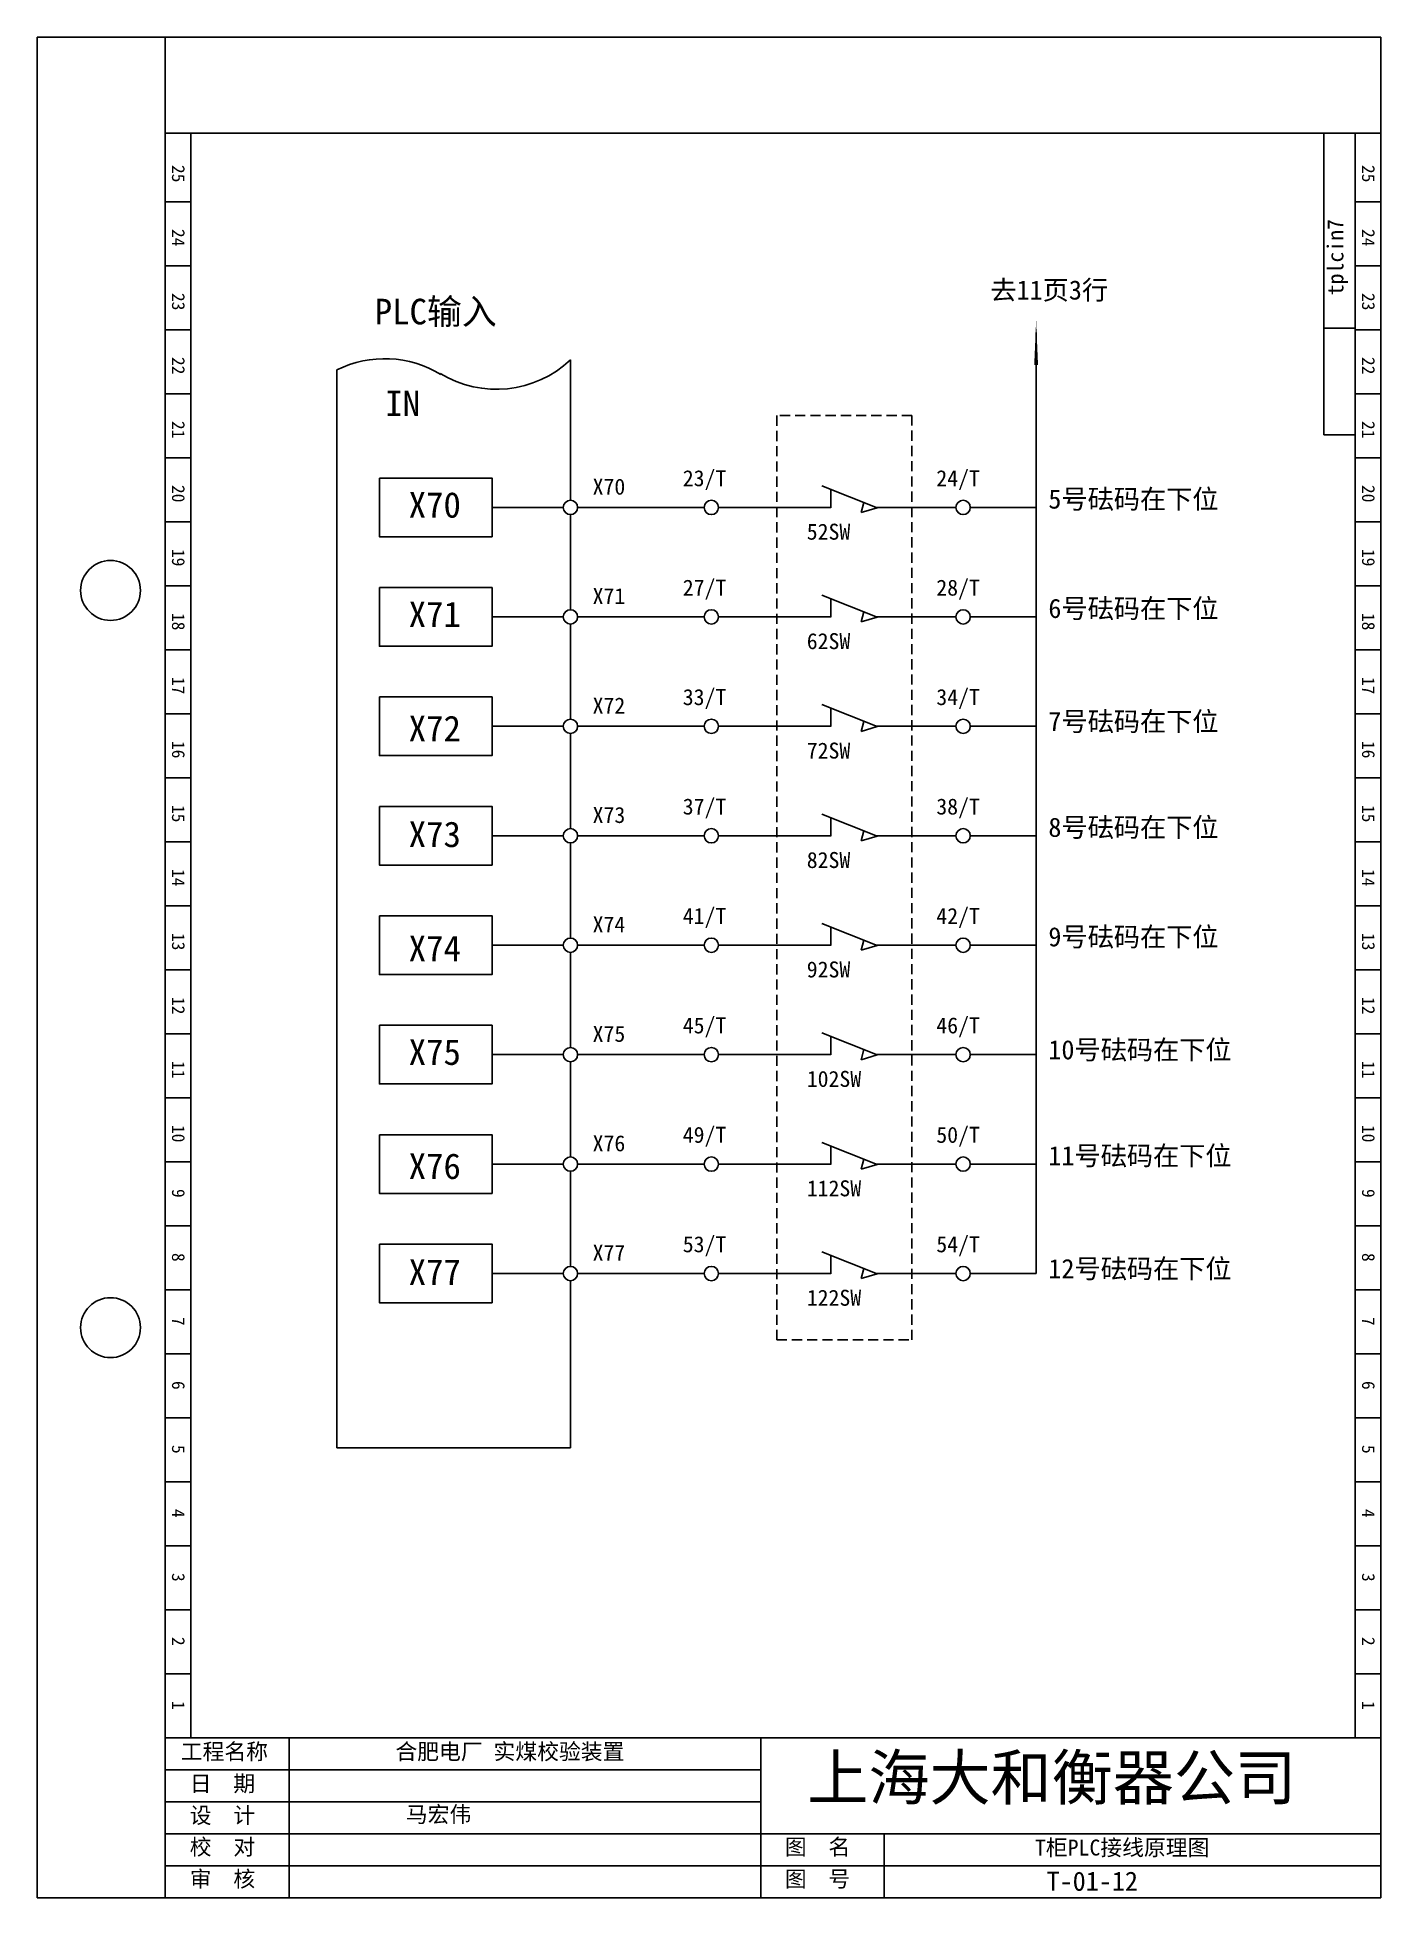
# Model space of a CAD drawing. Extents: x 370 to 580, y -51 to 240.
import ezdxf

# ---------------------------------------------------------------- set-up
doc = ezdxf.new("R2010")
doc.units = 0
doc.header["$LTSCALE"] = 0.5
doc.linetypes.add('DASHED2', pattern=[9.525, 6.35, -3.175])
doc.layers.get('0').update_dxf_attribs({"linetype": 'CONTINUOUS'})

# ---------------------------------------------------------------- blocks, each defined once
blk = doc.blocks.new('A$C1BE90A1B')
at = {"insert": (0.67, 3.86), "char_height": 2.5, "width": 44.7874, "attachment_point": 1}
blk.add_mtext('\\f宋体|b0|i0|c134|p2;T柜PLC接线原理图', dxfattribs=at)
blk = doc.blocks.new('A$C5B9B0CC9')
at = {"insert": (0.21, 3.58), "char_height": 2.5, "width": 20.5327, "attachment_point": 1}
blk.add_mtext('\\f宋体|b0|i0|c134|p2;马宏伟', dxfattribs=at)
blk = doc.blocks.new('A$C51B264FC')
at = {"ltscale": 0.5}
blk.add_blockref('A$C5B9B0CC9', (0, 0), dxfattribs=at)

msp = doc.modelspace()

# ---------------------------------------------------------------- linework, layer by layer
for p, q in [((369.82, 239.81), (579.82, 239.81)), ((369.82, 239.81), (369.82, -50.91)), ((389.82, 239.81), (389.82, -50.91)), ((579.82, 239.81), (579.82, -50.91)), ((389.82, 224.81), (579.82, 224.81)), ((393.82, 224.81), (393.82, -25.91)), ((570.94, 224.81), (570.94, 177.67)), ((575.82, 224.81), (575.82, -25.91)), ((579.82, 224.81), (579.82, -25.91)), ((389.82, 214.09), (393.82, 214.09)), ((575.82, 214.09), (579.82, 214.09)), ((389.82, 204.09), (393.82, 204.09)), ((575.82, 204.09), (579.82, 204.09)), ((389.82, 194.09), (393.82, 194.09)), ((575.81, 194.35), (570.94, 194.35)), ((575.82, 194.09), (579.82, 194.09)), ((389.82, 184.09), (393.82, 184.09)), ((575.82, 184.09), (579.82, 184.09)), ((575.81, 177.67), (570.94, 177.67)), ((389.82, 174.09), (393.82, 174.09)), ((575.82, 174.09), (579.82, 174.09)), ((389.82, 164.09), (393.82, 164.09)), ((575.82, 164.09), (579.82, 164.09)), ((389.82, 154.09), (393.82, 154.09)), ((575.82, 154.09), (579.82, 154.09)), ((389.82, 144.09), (393.82, 144.09)), ((575.82, 144.09), (579.82, 144.09)), ((389.82, 134.09), (393.82, 134.09)), ((575.82, 134.09), (579.82, 134.09)), ((389.82, 124.09), (393.82, 124.09)), ((575.82, 124.09), (579.82, 124.09)), ((389.82, 114.09), (393.82, 114.09)), ((575.82, 114.09), (579.82, 114.09)), ((389.82, 104.09), (393.82, 104.09)), ((575.82, 104.09), (579.82, 104.09)), ((389.82, 94.09), (393.82, 94.09)), ((575.82, 94.09), (579.82, 94.09)), ((389.82, 84.09), (393.82, 84.09)), ((575.82, 84.09), (579.82, 84.09)), ((389.82, 74.09), (393.82, 74.09)), ((575.82, 74.09), (579.82, 74.09)), ((389.82, 64.09), (393.82, 64.09)), ((575.82, 64.09), (579.82, 64.09)), ((389.82, 54.09), (393.82, 54.09)), ((575.82, 54.09), (579.82, 54.09)), ((389.82, 44.09), (393.82, 44.09)), ((575.82, 44.09), (579.82, 44.09)), ((389.82, 34.09), (393.82, 34.09)), ((575.82, 34.09), (579.82, 34.09)), ((389.82, 24.09), (393.82, 24.09)), ((575.82, 24.09), (579.82, 24.09)), ((389.82, 14.09), (393.82, 14.09)), ((575.82, 14.09), (579.82, 14.09)), ((389.82, 4.09), (393.82, 4.09)), ((575.82, 4.09), (579.82, 4.09)), ((389.82, -5.91), (393.82, -5.91)), ((575.82, -5.91), (579.82, -5.91)), ((389.82, -15.91), (393.82, -15.91)), ((575.82, -15.91), (579.82, -15.91)), ((389.82, -25.91), (579.82, -25.91)), ((409.2, -25.91), (409.2, -50.91)), ((482.93, -25.91), (482.93, -50.91)), ((389.82, -30.91), (482.93, -30.91)), ((389.82, -35.91), (482.93, -35.91)), ((389.82, -40.91), (579.82, -40.91)), ((502.18, -40.91), (502.18, -50.91)), ((389.82, -45.91), (579.82, -45.91)), ((369.82, -50.91), (579.82, -50.91))]:
    msp.add_line(p, q)
at = {"ltscale": 0.5}
for p, q in [((525.95, 46.63), (525.95, 193.68)), ((525.95, 46.63), (525.95, 193.68)), ((492.43, 169.72), (501.12, 166.29)), ((493.85, 166.29), (493.85, 169.16)), ((440.92, 166.33), (452.05, 166.33)), ((454.29, 166.33), (474.07, 166.33)), ((476.31, 166.33), (493.85, 166.33)), ((492.52, 166.33), (493.85, 166.33)), ((498.6, 165.54), (499.03, 167.11)), ((501.12, 166.29), (498.6, 165.54)), ((501, 166.33), (513.42, 166.33)), ((501, 166.33), (513.42, 166.33)), ((515.66, 166.33), (525.95, 166.33)), ((492.43, 152.62), (501.12, 149.19)), ((493.85, 149.19), (493.85, 152.06)), ((440.92, 149.23), (452.05, 149.23)), ((454.29, 149.23), (474.07, 149.23)), ((476.31, 149.23), (493.85, 149.23)), ((492.52, 149.23), (493.85, 149.23)), ((498.6, 148.44), (499.03, 150.01)), ((501.12, 149.19), (498.6, 148.44)), ((501, 149.23), (513.42, 149.23)), ((501, 149.23), (513.42, 149.23)), ((515.66, 149.23), (525.95, 149.23)), ((492.43, 135.52), (501.12, 132.09)), ((493.85, 132.09), (493.85, 134.96)), ((440.92, 132.13), (452.05, 132.13)), ((454.29, 132.13), (474.07, 132.13)), ((476.31, 132.13), (493.85, 132.13)), ((492.52, 132.13), (493.85, 132.13)), ((498.6, 131.34), (499.03, 132.91)), ((501.12, 132.09), (498.6, 131.34)), ((501, 132.13), (513.42, 132.13)), ((501, 132.13), (513.42, 132.13)), ((515.66, 132.13), (525.95, 132.13)), ((492.43, 118.42), (501.12, 114.99)), ((493.85, 114.99), (493.85, 117.86)), ((440.92, 115.03), (452.05, 115.03)), ((454.29, 115.03), (474.07, 115.03)), ((476.31, 115.03), (493.85, 115.03)), ((492.52, 115.03), (493.85, 115.03)), ((498.6, 114.24), (499.03, 115.81)), ((501.12, 114.99), (498.6, 114.24)), ((501, 115.03), (513.42, 115.03)), ((501, 115.03), (513.42, 115.03)), ((515.66, 115.03), (525.95, 115.03)), ((492.43, 101.32), (501.12, 97.89)), ((493.85, 97.89), (493.85, 100.76)), ((440.92, 97.93), (452.05, 97.93)), ((454.29, 97.93), (474.07, 97.93)), ((476.31, 97.93), (493.85, 97.93)), ((492.52, 97.93), (493.85, 97.93)), ((498.6, 97.14), (499.03, 98.71)), ((501.12, 97.89), (498.6, 97.14)), ((501, 97.93), (513.42, 97.93)), ((501, 97.93), (513.42, 97.93)), ((515.66, 97.93), (525.95, 97.93)), ((492.43, 84.22), (501.12, 80.79)), ((493.85, 80.79), (493.85, 83.66)), ((498.6, 80.04), (499.03, 81.61)), ((440.92, 80.83), (452.05, 80.83)), ((454.29, 80.83), (474.07, 80.83)), ((476.31, 80.83), (493.85, 80.83)), ((492.52, 80.83), (493.85, 80.83)), ((501.12, 80.79), (498.6, 80.04)), ((501, 80.83), (513.42, 80.83)), ((501, 80.83), (513.42, 80.83)), ((515.66, 80.83), (525.95, 80.83)), ((492.43, 67.12), (501.12, 63.69)), ((493.85, 63.69), (493.85, 66.56)), ((498.6, 62.94), (499.03, 64.51)), ((440.92, 63.73), (452.05, 63.73)), ((454.29, 63.73), (474.07, 63.73)), ((476.31, 63.73), (493.85, 63.73)), ((492.52, 63.73), (493.85, 63.73)), ((501.12, 63.69), (498.6, 62.94)), ((501, 63.73), (513.42, 63.73)), ((501, 63.73), (513.42, 63.73)), ((515.66, 63.73), (525.95, 63.73)), ((492.43, 50.02), (501.12, 46.59)), ((493.85, 46.59), (493.85, 49.46)), ((440.92, 46.63), (452.05, 46.63)), ((454.29, 46.63), (474.07, 46.63)), ((476.31, 46.63), (493.85, 46.63)), ((492.52, 46.63), (493.85, 46.63)), ((498.6, 45.84), (499.03, 47.41)), ((501.12, 46.59), (498.6, 45.84)), ((501, 46.63), (513.42, 46.63)), ((501, 46.63), (513.42, 46.63)), ((515.66, 46.63), (525.95, 46.63)), ((453.17, 19.39), (416.66, 19.39))]:
    msp.add_line(p, q, dxfattribs=at)
at = {"linetype": 'DASHED2', "ltscale": 0.5}
for p, q in [((485.4, 180.68), (485.4, 36.25)), ((506.54, 180.68), (485.4, 180.68)), ((506.54, 36.25), (506.54, 180.68)), ((485.4, 36.25), (506.54, 36.25))]:
    msp.add_line(p, q, dxfattribs=at)
at = {"ltscale": 0.5}
msp.add_lwpolyline([(525.95, 188.57, 0.6, 0, 0), (525.95, 195.57, 0, 0, 0)], format="xyseb", dxfattribs=at)
for points in [[(453.17, 189.4), (453.17, 167.45)], [(416.66, 19.39), (416.66, 187.82)], [(453.17, 165.21), (453.17, 150.35)], [(453.17, 148.11), (453.17, 133.25)], [(453.17, 131.01), (453.17, 116.15)], [(453.17, 113.91), (453.17, 99.05)], [(453.17, 96.81), (453.17, 81.95)], [(453.17, 79.71), (453.17, 64.85)], [(453.17, 62.61), (453.17, 47.75)], [(453.17, 51.41), (453.17, 47.75)], [(453.17, 45.51), (453.17, 30.47)], [(453.17, 45.51), (453.17, 19.39)]]:
    msp.add_lwpolyline(points)
for points in [[(423.32, 170.92), (440.92, 170.92), (440.92, 161.75), (423.32, 161.75)], [(423.32, 153.82), (440.92, 153.82), (440.92, 144.65), (423.32, 144.65)], [(423.32, 136.72), (440.92, 136.72), (440.92, 127.55), (423.32, 127.55)], [(423.32, 119.62), (440.92, 119.62), (440.92, 110.45), (423.32, 110.45)], [(423.32, 102.52), (440.92, 102.52), (440.92, 93.35), (423.32, 93.35)], [(423.32, 85.42), (440.92, 85.42), (440.92, 76.25), (423.32, 76.25)], [(423.32, 68.32), (440.92, 68.32), (440.92, 59.15), (423.32, 59.15)], [(423.32, 51.22), (440.92, 51.22), (440.92, 42.05), (423.32, 42.05)]]:
    msp.add_lwpolyline(points, close=True)
for centre in [(453.17, 166.33), (475.19, 166.33), (514.54, 166.33), (453.17, 149.23), (475.19, 149.23), (514.54, 149.23), (453.17, 132.13), (475.19, 132.13), (514.54, 132.13), (453.17, 115.03), (475.19, 115.03), (514.54, 115.03), (453.17, 97.93), (475.19, 97.93), (514.54, 97.93), (453.17, 80.83), (475.19, 80.83), (514.54, 80.83), (453.17, 63.73), (475.19, 63.73), (514.54, 63.73), (453.17, 46.63), (475.19, 46.63), (514.54, 46.63)]:
    msp.add_circle(centre, 1.12, dxfattribs=at)
for centre in [(381.28, 153.36), (381.28, 38.17)]:
    msp.add_circle(centre, 4.68)
for centre, start, end in [((424.14, 172.68), 58.7064, 116.2668), ((441.58, 201.68), 238.7064, 313.3355)]:
    msp.add_arc(centre, 16.89, start, end, dxfattribs=at)

# ---------------------------------------------------------------- block references
for name, p in [('A$C51B264FC', (427.23, -40.2)), ('A$C1BE90A1B', (525.1, -45.67))]:
    msp.add_blockref(name, p, dxfattribs=at)

# ---------------------------------------------------------------- texts
at = {"char_height": 2, "width": 13.8727, "attachment_point": 1, "rotation": 270}
for s, insert in [('25', (392.89, 219.84)), ('25', (578.89, 219.84)), ('24', (392.89, 209.84)), ('24', (578.89, 209.84)), ('23', (392.89, 199.84)), ('23', (578.89, 199.84)), ('22', (392.89, 189.84)), ('22', (578.89, 189.84)), ('21', (392.89, 179.84)), ('21', (578.89, 179.84)), ('20', (392.89, 169.84)), ('20', (578.89, 169.84)), ('19', (392.89, 159.84)), ('19', (578.89, 159.84)), ('18', (392.89, 149.84)), ('18', (578.89, 149.84)), ('17', (392.89, 139.84)), ('17', (578.89, 139.84)), ('16', (392.89, 129.84)), ('16', (578.89, 129.84)), ('15', (392.89, 119.84)), ('15', (578.89, 119.84)), ('14', (392.89, 109.84)), ('14', (578.89, 109.84)), ('13', (392.89, 99.84)), ('13', (578.89, 99.84)), ('12', (392.89, 89.84)), ('12', (578.89, 89.84)), ('11', (392.89, 79.84)), ('11', (578.89, 79.84)), ('10', (392.89, 69.84)), ('10', (578.89, 69.84)), ('9', (392.89, 59.84)), ('9', (578.89, 59.84)), ('8', (392.89, 49.84)), ('8', (578.89, 49.84)), ('7', (392.89, 39.84)), ('7', (578.89, 39.84)), ('6', (392.89, 29.84)), ('6', (578.89, 29.84)), ('5', (392.89, 19.84)), ('5', (578.89, 19.84)), ('4', (392.89, 9.84)), ('4', (578.89, 9.84)), ('3', (392.89, -0.16)), ('3', (578.89, -0.16)), ('2', (392.89, -10.16)), ('2', (578.89, -10.16)), ('1', (392.89, -20.16)), ('1', (578.89, -20.16))]:
    msp.add_mtext(s, dxfattribs=dict(at, insert=insert))
at = {"ltscale": 0.5, "insert": (571.47, 199.49), "char_height": 2.5, "width": 19.7563, "attachment_point": 1, "rotation": 90}
msp.add_mtext('tplcin7', dxfattribs=at)
at = {"ltscale": 0.5, "width": 51.3886, "attachment_point": 1}
for s, insert, char_height in [('\\f宋体|b0|i0|c134|p2;去11页3行', (518.8, 201.81), 3), ('\\f宋体|b0|i0|c134|p2;PLC输入', (422.57, 198.94), 4), ('\\f宋体|b0|i0|c134|p2;IN', (424.22, 184.6), 4), ('\\f宋体|b0|i0|c134|p2;X70', (427.88, 168.73), 4), ('\\f宋体|b0|i0|c134|p2;5号砝码在下位', (527.86, 169.15), 3), ('\\f宋体|b0|i0|c134|p2;X71', (427.88, 151.63), 4), ('\\f宋体|b0|i0|c134|p2;6号砝码在下位', (527.86, 152.06), 3), ('\\f宋体|b0|i0|c134|p2;X72', (427.88, 133.8), 4), ('\\f宋体|b0|i0|c134|p2;7号砝码在下位', (527.86, 134.4), 3), ('\\f宋体|b0|i0|c134|p2;X73', (427.88, 117.26), 4), ('\\f宋体|b0|i0|c134|p2;8号砝码在下位', (527.86, 117.86), 3), ('\\f宋体|b0|i0|c134|p2;X74', (427.88, 99.43), 4), ('\\f宋体|b0|i0|c134|p2;9号砝码在下位', (527.86, 100.75), 3), ('\\f宋体|b0|i0|c134|p2;X75', (427.88, 83.23), 4), ('\\f宋体|b0|i0|c134|p2;10号砝码在下位', (527.86, 83.1), 3), ('\\f宋体|b0|i0|c134|p2;11号砝码在下位', (527.86, 66.55), 3), ('\\f宋体|b0|i0|c134|p2;X76', (427.88, 65.4), 4), ('\\f宋体|b0|i0|c134|p2;X77', (427.88, 48.86), 4), ('\\f宋体|b0|i0|c134|p2;12号砝码在下位', (527.86, 48.9), 3)]:
    msp.add_mtext(s, dxfattribs=dict(at, insert=insert, char_height=char_height))
at = {"attachment_point": 1}
for s, insert, char_height, width in [('23/T', (470.72, 172.15), 2.5, 13.8727), ('24/T', (510.35, 172.15), 2.5, 13.8727), ('X70', (456.63, 170.83), 2.5, 13.8727), ('52SW', (490.1, 163.79), 2.5, 13.8727), ('27/T', (470.72, 155.05), 2.5, 13.8727), ('28/T', (510.35, 155.05), 2.5, 13.8727), ('X71', (456.63, 153.73), 2.5, 13.8727), ('62SW', (490.1, 146.69), 2.5, 13.8727), ('33/T', (470.72, 137.95), 2.5, 13.8727), ('34/T', (510.35, 137.95), 2.5, 13.8727), ('X72', (456.63, 136.63), 2.5, 13.8727), ('72SW', (490.1, 129.59), 2.5, 13.8727), ('X73', (456.63, 119.53), 2.5, 13.8727), ('37/T', (470.72, 120.85), 2.5, 13.8727), ('38/T', (510.35, 120.85), 2.5, 13.8727), ('82SW', (490.1, 112.49), 2.5, 13.8727), ('X74', (456.63, 102.43), 2.5, 13.8727), ('41/T', (470.72, 103.75), 2.5, 13.8727), ('42/T', (510.35, 103.75), 2.5, 13.8727), ('92SW', (490.1, 95.39), 2.5, 13.8727), ('X75', (456.63, 85.33), 2.5, 13.8727), ('45/T', (470.72, 86.65), 2.5, 13.8727), ('46/T', (510.35, 86.65), 2.5, 13.8727), ('102SW', (490.1, 78.29), 2.5, 13.8727), ('X76', (456.63, 68.23), 2.5, 13.8727), ('49/T', (470.72, 69.55), 2.5, 13.8727), ('50/T', (510.35, 69.55), 2.5, 13.8727), ('112SW', (490.1, 61.19), 2.5, 13.8727), ('53/T', (470.72, 52.45), 2.5, 13.8727), ('54/T', (510.35, 52.45), 2.5, 13.8727), ('X77', (456.63, 51.13), 2.5, 13.8727), ('122SW', (490.1, 44.09), 2.5, 13.8727), ('\\f宋体|b0|i0|c134|p2;工程名称', (392.25, -26.81), 2.5, 20.5327), ('\\f宋体|b0|i0|c134|p2;合肥电厂 实煤校验装置', (425.8, -26.81), 2.5, 44.7874), ('\\f宋体|b0|i0|c134|p2;上海大和衡器公司', (490.19, -28.62), 7, 127.4816), ('\\f宋体|b0|i0|c134|p2;日  期', (393.66, -31.81), 2.5, 20.5327), ('\\f宋体|b0|i0|c134|p2;设  计', (393.66, -36.78), 2.5, 20.5327), ('\\f宋体|b0|i0|c134|p2;校  对', (393.66, -41.71), 2.5, 20.5327), ('\\f宋体|b0|i0|c134|p2;图  名', (486.67, -41.71), 2.5, 20.5327), ('\\f宋体|b0|i0|c134|p2;审  核', (393.66, -46.71), 2.5, 20.5327), ('\\f宋体|b0|i0|c134|p2;图  号', (486.67, -46.71), 2.5, 20.5327), ('T-01-12', (527.58, -46.82), 3, 13.8727)]:
    msp.add_mtext(s, dxfattribs=dict(at, insert=insert, char_height=char_height, width=width))

doc.saveas('drawing.dxf')
